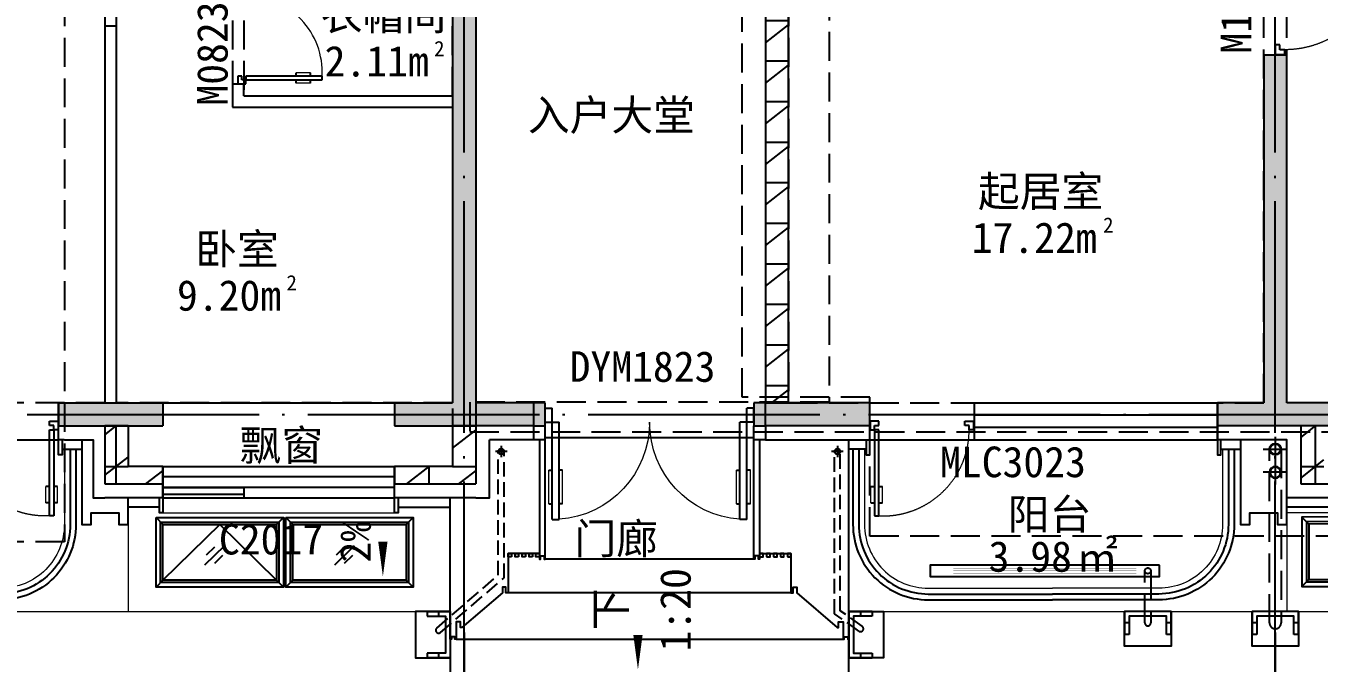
# Model space of a CAD drawing. Extents: x -46233 to 84150, y 109350 to 390860.
# Drawn here: x 14471 to 25631, y 116253 to 121753 of the extents above; entities that cross this region are included whole.
import ezdxf
from ezdxf.xclip import XClip

# ---------------------------------------------------------------- set-up
doc = ezdxf.new("R2010")
doc.units = 0
doc.header["$LTSCALE"] = 1000
doc.header["$MEASUREMENT"] = 0
doc.header["$XCLIPFRAME"] = 0
for name, pattern in [('3#-轴线$1$DOTE', [2.42, 2, -0.2, 0.02, -0.2]), ('3#楼首层线脚$0$DASH', [0.35, 0.25, -0.1]), ('3#楼首层线脚$0$DOTE', [2.42, 2, -0.2, 0.02, -0.2]), ('DASH', [0.35, 0.25, -0.1])]:
    doc.linetypes.add(name, pattern=pattern)
doc.layers.get('Defpoints').update_dxf_attribs({"color": 4, "linetype": 'DASH'})
for name, color, linetype in [('120-J-MC$0$A-COLU-CONC-HATC', 204, 'Continuous'), ('120-J-MC$0$A-DOOR', 51, 'Continuous'), ('120-J-MC$0$A-WALL-BLOK', 131, 'Continuous'), ('120-J-MC$0$A-WALL-CONC', 9, 'Continuous'), ('120-J-MC$0$A-WALL-INSL', 241, 'Continuous'), ('120-MC编号-首层$0$$1$A-ANNO-TEXT', 255, 'Continuous'), ('120-MC编号-首层$0$A-ANNO-TEXT', 255, 'Continuous'), ('120-墙体$0$120-墙体$0$A-COLU-CONC-HATC', 204, 'Continuous'), ('120-墙体$0$120-墙体$0$A-DOOR', 51, 'Continuous'), ('120-墙体$0$120-墙体$0$A-WALL-BLOK', 131, 'Continuous'), ('120-墙体$0$120-墙体$0$A-WALL-CONC', 9, 'Continuous'), ('120-墙体-首层$0$120-墙体-首层$0$A-COLU-CONC-HATC', 204, 'Continuous'), ('120-墙体-首层$0$A-WALL-BLOK', 131, 'Continuous'), ('120-文字-首$0$A-ANNO-TEXT', 7, 'Continuous'), ('125-J-MC$0$A-DOOR', 51, 'Continuous'), ('125-J-MC$0$A-WALL-BLOK', 131, 'Continuous'), ('125-J-MC$0$A-WALL-INSL', 241, 'Continuous'), ('125-J-MC-首层$0$A-ANNO-HATC-SOLD', 252, 'Continuous'), ('125-J-MC-首层$0$A-COLU-CONC-HATC', 204, 'Continuous'), ('125-J-MC-首层$0$A-DOOR', 51, 'Continuous'), ('125-J-MC-首层$0$A-FLOR-HRAL', 71, 'Continuous'), ('125-J-MC-首层$0$A-WALL-BLOK', 131, 'Continuous'), ('125-J-MC-首层$0$A-WALL-INSL', 241, 'Continuous'), ('125-MC编号-首层$0$A-ANNO-TEXT', 255, 'Continuous'), ('125-墙体$0$125-墙体$0$A-COLU-CONC-HATC', 204, 'Continuous'), ('125-墙体$0$125-墙体$0$A-DOOR', 51, 'Continuous'), ('125-墙体$0$125-墙体$0$A-WALL-BLOK', 131, 'Continuous'), ('125-墙体$0$125-墙体$0$A-WALL-CONC', 9, 'Continuous'), ('125-文字-标$0$A-ANNO-TEXT', 7, 'Continuous'), ('125-核心筒-首层南入$0$A-COLU-CONC-HATC', 204, 'Continuous'), ('125-核心筒-首层南入$0$A-DOOR', 51, 'Continuous'), ('125-核心筒-首层南入$0$A-WALL-CONC', 9, 'Continuous'), ('125-核心筒-首层南入$0$A-WALL-INSL', 241, 'Continuous'), ('3#-轴号$0$A-ANNO-AXIS-CIRC', 3, 'Continuous'), ('3#-轴线$1$A-ANNO-DOTE', 10, '3#-轴线$1$DOTE'), ('3#楼首层线脚$0$1#2#住宅楼 平面图$0$A-00-HX-113-wall-01Y$0$SUPF', 151, 'Continuous'), ('3#楼首层线脚$0$110-XJ-1F-1#$0$00-看线', 251, 'Continuous'), ('3#楼首层线脚$0$110-XJ-1F-1#$0$1#2#住宅楼 平面图$0$A-00-HX-113-wall-01Y$0$HRAL', 31, 'Continuous'), ('3#楼首层线脚$0$3#楼首层线脚$0$A-FLOR-STRS', 51, 'Continuous'), ('3#楼首层线脚$0$A-00-HX-113-wall-01Y$0$HRAL', 31, 'Continuous'), ('3#楼首层线脚$0$A-DOOR', 51, 'Continuous'), ('3#楼首层线脚$0$A-DRAN', 243, 'Continuous'), ('3#楼首层线脚$0$A-DRAN-SYMB', 243, 'Continuous'), ('3#楼首层线脚$0$A-FLOR-OVHD', 171, '3#楼首层线脚$0$DASH'), ('3#楼首层线脚$0$A-FLOR-UNDR', 177, 'Continuous'), ('3#楼首层线脚$0$bolibeiban剖', 4, 'Continuous'), ('3#楼首层线脚$1$A-FLOR-STRS', 51, 'Continuous'), ('A-ANNO-SYMB', 3, 'Continuous'), ('A-ANNO-TEXT', 255, 'Continuous'), ('A-DRAN-SYMB', 243, 'Continuous'), ('公区-MC编号-首$0$A-ANNO-TEXT', 255, 'Continuous'), ('公区-文字-首$0$A-ANNO-SYMB', 3, 'Continuous'), ('公区-文字-首$0$A-ANNO-TEXT', 7, 'Continuous')]:
    doc.layers.add(name, color=color, linetype=linetype)
for name, color, linetype, lineweight in [('3#楼首层线脚$0$1#2#住宅楼 平面图$0$A-00-15-1#-PM-2F$0$00-装饰-看', 46, 'Continuous', 5), ('3#楼首层线脚$0$A-00-15-1#-PM-2F$0$00-装饰-看', 46, 'Continuous', 5), ('3#楼首层线脚$0$A-00-15-4#-PM-TF$0$00-装饰-看', 46, 'Continuous', 5)]:
    doc.layers.add(name, color=color, linetype=linetype, lineweight=lineweight)
doc.styles.add('120-MC编号-首层$0$Standard', font='')
doc.styles.add('120-文字-首$0$Standard', font='')
doc.styles.add('125-MC编号-首层$0$Standard', font='')
doc.styles.add('125-文字-标$0$Standard', font='')
doc.styles.add('_TCH_DIM', font='')
doc.styles.get("Standard").update_dxf_attribs({"font": ''})
doc.styles.add('公区-MC编号-首$0$Standard', font='')
doc.styles.add('公区-文字-首$0$_TCH_DIM', font='')
doc.styles.add('公区-文字-首$0$Standard', font='')
doc.styles.get('120-MC编号-首层$0$Standard').set_extended_font_data('SimSun')
doc.styles.get('120-文字-首$0$Standard').set_extended_font_data('SimSun')
doc.styles.get('125-MC编号-首层$0$Standard').set_extended_font_data('SimSun')
doc.styles.get('125-文字-标$0$Standard').set_extended_font_data('SimSun')
doc.styles.get('_TCH_DIM').set_extended_font_data('SimSun')
doc.styles.get('Standard').set_extended_font_data('SimSun')
doc.styles.get('公区-MC编号-首$0$Standard').set_extended_font_data('SimSun')
doc.styles.get('公区-文字-首$0$_TCH_DIM').set_extended_font_data('SimSun')
doc.styles.get('公区-文字-首$0$Standard').set_extended_font_data('SimSun')
pattern_1 = [(0, (0, 0), (0, 350), []), (37.875, (400, 0), (-169.6153, 218.0767), []), (90, (400, 0), (-450, 3e-14), [])]

# ---------------------------------------------------------------- blocks, each defined once
blk = doc.blocks.new('120-J-MC$0$$DorLib2D$00000009')
for p, q in [((0.413, 0.905), (0.413, 0.081)), ((0.454, 0.905), (0.413, 0.905)), ((0.454, 0.081), (0.454, 0.905)), ((0.413, 0.782), (0.378, 0.782)), ((0.489, 0.782), (0.454, 0.782)), ((0.413, 0.624), (0.378, 0.624)), ((0.489, 0.624), (0.454, 0.624)), ((-0.494, 0.081), (-0.453, 0.081)), ((-0.494, -0.002), (-0.494, 0.081)), ((-0.453, 0.081), (-0.453, 0.039)), ((-0.453, 0.039), (-0.412, 0.039)), ((-0.412, 0.039), (-0.412, -0.002)), ((0.413, 0.081), (0.454, 0.081)), ((0.454, 0.039), (0.413, 0.039)), ((0.413, 0.039), (0.413, -0.002)), ((0.495, 0.081), (0.454, 0.081)), ((0.454, 0.081), (0.454, 0.039)), ((0.495, -0.002), (0.495, 0.081)), ((-0.494, -0.002), (-0.494, -0.002)), ((-0.412, -0.002), (-0.494, -0.002)), ((0.413, -0.002), (0.495, -0.002)), ((0.495, -0.002), (0.495, -0.002))]:
    blk.add_line(p, q)
at = {"lineweight": 13}
for p, q in [((0.378, 0.782), (0.378, 0.624)), ((0.489, 0.782), (0.489, 0.624))]:
    blk.add_line(p, q, dxfattribs=at)
blk.add_arc((0.372, 0.082), 0.825, 87.134, 180.0717, dxfattribs=at)
blk = doc.blocks.new('120-J-MC$0$$TCHSYS$WIN2D')
for p, q in [((-0.5, 0.5), (0.5, 0.5)), ((-0.5, 0.5), (-0.5, -0.5)), ((0.5, 0.5), (0.5, -0.5)), ((0.5, 0.1667), (-0.5, 0.1667)), ((0.5, -0.1667), (-0.5, -0.1667)), ((-0.5, -0.5), (0.5, -0.5))]:
    blk.add_line(p, q)
blk = doc.blocks.new('120-J-MC')
at = {"layer": '120-J-MC$0$A-COLU-CONC-HATC'}
h = blk.add_hatch(dxfattribs=at)
h.set_pattern_fill('空心砖', color=256, scale=100, style=0)
h.set_pattern_definition(pattern_1)
h.paths.add_polyline_path([(-2430, -11200), (-2430, -11700), (-2230, -11550), (-2230, -11200)])
h = blk.add_hatch(dxfattribs=at)
h.set_pattern_fill('空心砖', color=256, scale=100, style=0)
h.set_pattern_definition(pattern_1)
h.paths.add_polyline_path([(-2430, -11700), (-2000, -11700), (-2000, -11550), (-2230, -11550)])
at = {"layer": '120-J-MC$0$A-DOOR'}
blk.add_line((-6150, -11320), (-5250, -11320), dxfattribs=at)
at = {"layer": '120-J-MC$0$A-WALL-BLOK'}
for p, q in [((-2430, -11200), (-2430, -11700)), ((-2230, -11200), (-2430, -11200)), ((-2430, -11700), (-2000, -11700))]:
    blk.add_line(p, q, dxfattribs=at)
at = {"layer": '120-J-MC$0$A-WALL-CONC'}
for p, q in [((-6150, -11200), (-6150, -11000)), ((-3150, -11200), (-3150, -11000))]:
    blk.add_line(p, q, dxfattribs=at)
at = {"layer": '120-J-MC$0$A-WALL-INSL'}
blk.add_line((-2000, -11820), (-2430, -11820), dxfattribs=at)
for points in [[(-7050, -11200), (-7050, -11320), (-6150, -11320), (-6150, -11200)], [(-2430, -11820), (-2550, -11820), (-2550, -11320), (-3150, -11320), (-3150, -11200)]]:
    blk.add_lwpolyline(points, dxfattribs=at)
at = {"layer": '120-J-MC$0$A-DOOR', "zscale": 320}
for name, p, xscale, yscale in [('120-J-MC$0$$TCHSYS$WIN2D', (-4200, -11160), 2100.000000000513, 320), ('120-J-MC$0$$DorLib2D$00000009', (-5700, -11160), -900, -900)]:
    blk.add_blockref(name, p, dxfattribs=dict(at, xscale=xscale, yscale=yscale))
blk = doc.blocks.new('120-J-MC-首层')
at = {"layer": 'Defpoints'}
blk.add_lwpolyline([(-6150, -10950), (-7250, -10950), (-7250, 250), (750, 250), (750, -12150), (-6150, -12150)], close=True, dxfattribs=at)
ref = blk.add_blockref('120-J-MC', (0, 0))
XClip(ref).set_block_clipping_path([(-6170.8192622978, -10950), (-7249.9951632023, -10950), (-7249.9951632023, 250), (750, 250), (750, -12150), (-6170.8192622978, -12150)])
blk = doc.blocks.new('125-J-MC$0$$DorLib2D$00000009')
for p, q in [((0.413, 0.905), (0.413, 0.081)), ((0.454, 0.905), (0.413, 0.905)), ((0.454, 0.081), (0.454, 0.905)), ((0.413, 0.782), (0.378, 0.782)), ((0.489, 0.782), (0.454, 0.782)), ((0.413, 0.624), (0.378, 0.624)), ((0.489, 0.624), (0.454, 0.624)), ((-0.494, 0.081), (-0.453, 0.081)), ((-0.494, -0.002), (-0.494, 0.081)), ((-0.453, 0.081), (-0.453, 0.039)), ((-0.453, 0.039), (-0.412, 0.039)), ((-0.412, 0.039), (-0.412, -0.002)), ((0.413, 0.081), (0.454, 0.081)), ((0.454, 0.039), (0.413, 0.039)), ((0.413, 0.039), (0.413, -0.002)), ((0.495, 0.081), (0.454, 0.081)), ((0.454, 0.081), (0.454, 0.039)), ((0.495, -0.002), (0.495, 0.081)), ((-0.494, -0.002), (-0.494, -0.002)), ((-0.412, -0.002), (-0.494, -0.002)), ((0.413, -0.002), (0.495, -0.002)), ((0.495, -0.002), (0.495, -0.002))]:
    blk.add_line(p, q)
at = {"lineweight": 13}
for p, q in [((0.378, 0.782), (0.378, 0.624)), ((0.489, 0.782), (0.489, 0.624))]:
    blk.add_line(p, q, dxfattribs=at)
blk.add_arc((0.372, 0.082), 0.825, 87.134, 180.0717, dxfattribs=at)
blk = doc.blocks.new('125-J-MC')
at = {"layer": '125-J-MC$0$A-DOOR'}
blk.add_line((6050, -11320), (6950, -11320), dxfattribs=at)
at = {"layer": '125-J-MC$0$A-WALL-BLOK'}
blk.add_line((6950, -11200), (6950, -11000), dxfattribs=at)
at = {"layer": '125-J-MC$0$A-WALL-INSL'}
blk.add_lwpolyline([(7849.827914, -11200), (7849.827914, -11320), (6950, -11320), (6950.25, -11200)], dxfattribs=at)
at = {"layer": '125-J-MC$0$A-DOOR', "xscale": 900, "yscale": -900, "zscale": 320}
blk.add_blockref('125-J-MC$0$$DorLib2D$00000009', (6500, -11160), dxfattribs=at)
blk = doc.blocks.new('125-J-MC-首层$0$BGBFG')
at = {"layer": '125-J-MC-首层$0$A-FLOR-HRAL'}
blk.add_lwpolyline([(0, 0), (700, 0), (700, -60), (0, -60)], close=True, dxfattribs=at)
blk.add_lwpolyline([(700, 0), (700, -90)], dxfattribs=at)
blk = doc.blocks.new('125-J-MC-首层$0$$WINLIB2D$00000001')
at = {"color": 0}
for points in [[(-0.5, 0.5), (-0.5, -0.5)], [(-0.5, 0.5), (0.5, 0.5)], [(0.5, -0.5), (0.5, 0.5)], [(0.5, 0.1667), (-0.5, 0.1667)], [(0.5, -0.1667), (-0.5, -0.1667)], [(-0.5, -0.5), (0.5, -0.5)]]:
    blk.add_lwpolyline(points, dxfattribs=at)
blk = doc.blocks.new('125-J-MC-首层')
at = {"layer": '125-J-MC-首层$0$A-COLU-CONC-HATC'}
h = blk.add_hatch(dxfattribs=at)
h.set_pattern_fill('空心砖', color=256, scale=100, style=0)
h.set_pattern_definition(pattern_1)
h.paths.add_polyline_path([(7350, -11200), (7350, -11700), (7550, -11550), (7550, -11200)])
h = blk.add_hatch(dxfattribs=at)
h.set_pattern_fill('空心砖', color=256, scale=100, style=0)
h.set_pattern_definition(pattern_1)
h.paths.add_polyline_path([(10350, -11200), (10350, -11550), (10550, -11700), (10550, -11200)])
h = blk.add_hatch(dxfattribs=at)
h.set_pattern_fill('空心砖', color=256, scale=100, style=0)
h.set_pattern_definition(pattern_1)
h.paths.add_polyline_path([(7350, -11700), (7850, -11700), (7850, -11550), (7550, -11550)])
h = blk.add_hatch(dxfattribs=at)
h.set_pattern_fill('空心砖', color=256, scale=100, style=0)
h.set_pattern_definition(pattern_1)
h.paths.add_polyline_path([(10350, -11550), (9850, -11550), (9850, -11700), (10550, -11700)])
at = {"layer": '125-J-MC-首层$0$A-ANNO-HATC-SOLD'}
blk.add_lwpolyline([(7850, -11000), (9850, -11000)], dxfattribs=at)
at = {"layer": '125-J-MC-首层$0$A-WALL-BLOK'}
for p, q in [((7350, -11200), (7350, -11700)), ((7550, -11200), (7350, -11200)), ((7550, -11200), (7550, -11550)), ((10350, -11200), (10350, -11550)), ((10550, -11200), (10350, -11200)), ((10550, -11200), (10550, -11700)), ((7850, -11550), (7550, -11550)), ((7850, -11700), (7850, -11550)), ((10350, -11550), (9850, -11550)), ((9850, -11550), (9850, -11700)), ((7350, -11700), (7850, -11700)), ((9850, -11700), (10550, -11700))]:
    blk.add_line(p, q, dxfattribs=at)
at = {"layer": '125-J-MC-首层$0$A-WALL-INSL'}
for p, q in [((7850, -11820), (7850, -11700)), ((9850, -11820), (9850, -11700)), ((7850, -11820), (7350, -11820)), ((10550, -11820), (9850, -11820))]:
    blk.add_line(p, q, dxfattribs=at)
for points in [[(7000, -11320), (7250, -11320), (7250, -11820), (7350, -11820)], [(10550, -11820), (10670, -11820), (10670, -11320)]]:
    blk.add_lwpolyline(points, dxfattribs=at)
at = {"layer": 'Defpoints'}
blk.add_lwpolyline([(8650, 270), (8650, -150), (7000, -150), (7000, -12200), (-250, -12200), (-250, 270)], close=True, dxfattribs=at)
ref = blk.add_blockref('125-J-MC', (0, 0))
XClip(ref).set_block_clipping_path([(8650, 270), (8650, -150), (6999.7500000003, -150), (6999.7500000004, -12200), (-250, -12200), (-250, 270)])
blk.add_blockref('125-J-MC-首层$0$BGBFG', (7850, -11730))
at = {"layer": '125-J-MC-首层$0$A-DOOR', "xscale": -2000, "yscale": -270, "zscale": 270, "rotation": 180}
blk.add_blockref('125-J-MC-首层$0$$WINLIB2D$00000001', (8850, -11685), dxfattribs=at)
blk = doc.blocks.new('125-墙体$0$125-墙体$0$$DorLib2D$00000009')
for p, q in [((0.413, 0.905), (0.413, 0.081)), ((0.454, 0.905), (0.413, 0.905)), ((0.454, 0.081), (0.454, 0.905)), ((0.413, 0.782), (0.378, 0.782)), ((0.489, 0.782), (0.454, 0.782)), ((0.413, 0.624), (0.378, 0.624)), ((0.489, 0.624), (0.454, 0.624)), ((-0.494, 0.081), (-0.453, 0.081)), ((-0.494, -0.002), (-0.494, 0.081)), ((-0.453, 0.081), (-0.453, 0.039)), ((-0.453, 0.039), (-0.412, 0.039)), ((-0.412, 0.039), (-0.412, -0.002)), ((0.413, 0.081), (0.454, 0.081)), ((0.454, 0.039), (0.413, 0.039)), ((0.413, 0.039), (0.413, -0.002)), ((0.495, 0.081), (0.454, 0.081)), ((0.454, 0.081), (0.454, 0.039)), ((0.495, -0.002), (0.495, 0.081)), ((-0.494, -0.002), (-0.494, -0.002)), ((-0.412, -0.002), (-0.494, -0.002)), ((0.413, -0.002), (0.495, -0.002)), ((0.495, -0.002), (0.495, -0.002))]:
    blk.add_line(p, q)
at = {"lineweight": 13}
for p, q in [((0.378, 0.782), (0.378, 0.624)), ((0.489, 0.782), (0.489, 0.624))]:
    blk.add_line(p, q, dxfattribs=at)
blk.add_arc((0.372, 0.082), 0.825, 87.134, 180.0717, dxfattribs=at)
blk = doc.blocks.new('125-墙体')
at = {"layer": '125-墙体$0$125-墙体$0$A-COLU-CONC-HATC'}
for points in [[(6950, -11200), (7400, -11200), (7400, -11000), (6950, -11000)], [(7400, -11000), (7400, -11200), (7850, -11200), (7850, -11000)], [(9850, -11000), (9850, -11200), (10350, -11200), (10350, -11000)]]:
    blk.add_hatch(color=256, dxfattribs=at).paths.add_polyline_path(points)
at = {"layer": '125-墙体$0$125-墙体$0$A-WALL-BLOK'}
for p, q in [((7450, -7750), (7350, -7750)), ((7350, -7750), (7350, -11000)), ((7450, -11000), (7450, -7750)), ((8550, -8250), (8450, -8250)), ((8450, -8250), (8450, -8450)), ((8550, -8350), (8550, -8250)), ((8550, -8350), (10350, -8350)), ((10350, -8350), (10350, -8450)), ((8450, -8450), (10350, -8450))]:
    blk.add_line(p, q, dxfattribs=at)
at = {"layer": '125-墙体$0$125-墙体$0$A-WALL-CONC'}
for p, q in [((6950, -11000), (7400, -11000)), ((6950, -11000), (6950, -11200)), ((7400, -11000), (7850, -11000)), ((7850, -11000), (7850, -11200)), ((9850, -11000), (10350, -11000)), ((6950, -11200), (7400, -11200)), ((7400, -11200), (7850, -11200)), ((9850, -11200), (10350, -11200))]:
    blk.add_line(p, q, dxfattribs=at)
blk.add_lwpolyline([(9850, -11000), (9850, -11200)], dxfattribs=at)
at = {"layer": 'Defpoints'}
blk.add_lwpolyline([(8600, 100), (8600, -3300), (7850, -3300), (7850, -4700), (9150, -4700), (9150, -7200), (10350, -7200), (10350, -11200)], dxfattribs=at)
at = {"layer": '125-墙体$0$125-墙体$0$A-DOOR', "xscale": 800, "yscale": 800, "zscale": 100, "rotation": 270}
blk.add_blockref('125-墙体$0$125-墙体$0$$DorLib2D$00000009', (8500, -7850), dxfattribs=at)
blk = doc.blocks.new('120-墙体$0$120-墙体$0$$DorLib2D$00000009')
for p, q in [((0.413, 0.905), (0.413, 0.081)), ((0.454, 0.905), (0.413, 0.905)), ((0.454, 0.081), (0.454, 0.905)), ((0.413, 0.782), (0.378, 0.782)), ((0.489, 0.782), (0.454, 0.782)), ((0.413, 0.624), (0.378, 0.624)), ((0.489, 0.624), (0.454, 0.624)), ((-0.494, 0.081), (-0.453, 0.081)), ((-0.494, -0.002), (-0.494, 0.081)), ((-0.453, 0.081), (-0.453, 0.039)), ((-0.453, 0.039), (-0.412, 0.039)), ((-0.412, 0.039), (-0.412, -0.002)), ((0.413, 0.081), (0.454, 0.081)), ((0.454, 0.039), (0.413, 0.039)), ((0.413, 0.039), (0.413, -0.002)), ((0.495, 0.081), (0.454, 0.081)), ((0.454, 0.081), (0.454, 0.039)), ((0.495, -0.002), (0.495, 0.081)), ((-0.494, -0.002), (-0.494, -0.002)), ((-0.412, -0.002), (-0.494, -0.002)), ((0.413, -0.002), (0.495, -0.002)), ((0.495, -0.002), (0.495, -0.002))]:
    blk.add_line(p, q)
at = {"lineweight": 13}
for p, q in [((0.378, 0.782), (0.378, 0.624)), ((0.489, 0.782), (0.489, 0.624))]:
    blk.add_line(p, q, dxfattribs=at)
blk.add_arc((0.372, 0.082), 0.825, 87.134, 180.0717, dxfattribs=at)
blk = doc.blocks.new('120-墙体')
at = {"layer": '120-墙体$0$120-墙体$0$A-COLU-CONC-HATC'}
for points in [[(-2550, -11000), (-2550, -8000), (-2750, -8000), (-2750, -11000), (-2650, -11067)], [(-9050, -11200), (-9050, -11000), (-9550, -11000), (-9550, -11200)], [(-6600, -11200), (-6600, -11000), (-7050, -11000), (-7050, -11200)], [(-6150, -11000), (-6600, -11000), (-6600, -11200), (-6150, -11200)], [(-2650, -11067), (-2750, -11000), (-3150, -11000), (-3150, -11200), (-2650, -11200)], [(-2000, -11000), (-2550, -11000), (-2650, -11067), (-2650, -11200), (-2000, -11200)]]:
    blk.add_hatch(color=256, dxfattribs=at).paths.add_polyline_path(points)
at = {"layer": '120-墙体$0$120-墙体$0$A-WALL-BLOK'}
for p, q in [((-6650, -7750), (-6650, -11000)), ((-6550, -11000), (-6550, -7750))]:
    blk.add_line(p, q, dxfattribs=at)
at = {"layer": '120-墙体$0$120-墙体$0$A-WALL-CONC'}
for p, q in [((-2550, -8000), (-2750, -8000)), ((-2750, -8000), (-2750, -11000)), ((-2550, -11000), (-2550, -8000)), ((-9050, -11000), (-9550, -11000)), ((-6600, -11000), (-7050, -11000)), ((-7050, -11200), (-7050, -11000)), ((-6150, -11000), (-6600, -11000)), ((-6150, -11200), (-6150, -11000)), ((-2750, -11000), (-3150, -11000)), ((-3150, -11200), (-3150, -11000)), ((-2000, -11000), (-2550, -11000)), ((-9050, -11200), (-9550, -11200)), ((-6600, -11200), (-7050, -11200)), ((-6150, -11200), (-6600, -11200)), ((-2650, -11200), (-3150, -11200)), ((-2000, -11200), (-2650, -11200))]:
    blk.add_line(p, q, dxfattribs=at)
blk.add_lwpolyline([(-9050, -11000), (-9050, -11200)], dxfattribs=at)
at = {"layer": 'Defpoints'}
blk.add_lwpolyline([(-7800, 100), (-7800, -3300), (-7050, -3300), (-7050, -4700), (-8350, -4700), (-8350, -7200), (-9550, -7200), (-9550, -11200)], dxfattribs=at)
at = {"layer": '120-墙体$0$120-墙体$0$A-DOOR', "xscale": 1000, "yscale": -1000, "zscale": 200, "rotation": 90}
blk.add_blockref('120-墙体$0$120-墙体$0$$DorLib2D$00000009', (-2650, -7500), dxfattribs=at)
blk = doc.blocks.new('120-墙体-首层')
at = {"layer": '120-墙体-首层$0$120-墙体-首层$0$A-COLU-CONC-HATC'}
h = blk.add_hatch(dxfattribs=at)
h.set_pattern_fill('空心砖', color=256, scale=100, style=0)
h.set_pattern_definition(pattern_1)
h.paths.add_polyline_path([(-6850, -11000), (-6850, -6900), (-7050, -6900), (-7050, -11000)])
at = {"layer": '120-墙体-首层$0$A-WALL-BLOK'}
for p, q in [((-7050, -6900), (-7050, -11000)), ((-6850, -11000), (-6850, -6900)), ((-7050, -11000), (-6850, -11000))]:
    blk.add_line(p, q, dxfattribs=at)
at = {"layer": 'Defpoints'}
blk.add_lwpolyline([(-9600, -10995), (-9600, -11250), (750, -11250), (750, -4850), (250, -4850), (250, 270), (-7850, 270), (-7850, -3350), (-6800, -3350), (-6800, -6400), (-6500, -6400), (-6500, -10995)], close=True, dxfattribs=at)
ref = blk.add_blockref('120-墙体', (0, 0))
XClip(ref).set_block_clipping_path([(-9600, -10995), (-9600, -11250), (750, -11250), (750, -4850), (250, -4850), (250, 270), (-7850, 270), (-7850, -3350), (-6800, -3350), (-6800, -6400), (-6500, -6400), (-6500, -10995)])
blk = doc.blocks.new('125-核心筒-首层南入$0$$DorLib2D$00000011')
for p, q in [((-0.4667, 0.4709), (-0.4667, -0.0625)), ((-0.4667, 0.4709), (-0.4333, 0.4709)), ((-0.4333, 0.4709), (-0.4333, 0.0042)), ((0.4333, 0.4709), (0.4333, 0.0042)), ((0.4667, 0.4709), (0.4333, 0.4709)), ((0.4667, 0.4709), (0.4667, -0.0625)), ((-0.4833, 0.3962), (-0.4667, 0.3962)), ((-0.4167, 0.3962), (-0.4333, 0.3962)), ((0.4167, 0.3962), (0.4333, 0.3962)), ((0.4833, 0.3962), (0.4667, 0.3962)), ((-0.4833, 0.2346), (-0.4667, 0.2346)), ((-0.4167, 0.2346), (-0.4333, 0.2346)), ((0.4167, 0.2346), (0.4333, 0.2346)), ((0.4833, 0.2346), (0.4667, 0.2346)), ((-0.5, 0.0042), (-0.4333, 0.0042)), ((-0.5, 0.0042), (-0.5, -0.0625)), ((0.5, 0.0042), (0.4333, 0.0042)), ((0.5, 0.0042), (0.5, -0.0625)), ((-0.5, -0.0625), (-0.4667, -0.0625)), ((0.5, -0.0625), (0.4667, -0.0625))]:
    blk.add_line(p, q)
at = {"lineweight": 13}
for p, q in [((-0.4833, 0.3962), (-0.4833, 0.2346)), ((-0.4167, 0.3962), (-0.4167, 0.2346)), ((0.4167, 0.3962), (0.4167, 0.2346)), ((0.4833, 0.3962), (0.4833, 0.2346))]:
    blk.add_line(p, q, dxfattribs=at)
for centre, start, end in [((-0.4667, 0.0042), 0, 85.90396), ((0.4667, 0.0042), 94.09604, 180)]:
    blk.add_arc(centre, 0.4667, start, end, dxfattribs=at)
blk = doc.blocks.new('125-核心筒-首层南入')
at = {"layer": '125-核心筒-首层南入$0$A-COLU-CONC-HATC'}
for points in [[(0, -33.3), (-100, -100), (-100, -3900), (0, -3966.7), (100, -3900), (100, -100)], [(-100, -3900), (-100, -4100), (0, -4100), (0, -3966.7)], [(0, -3966.7), (0, -4100), (100, -4100), (100, -3900)], [(600, -4100), (700, -4100), (700, -3900), (600, -3900)], [(2600, -3900), (2500, -3900), (2500, -4100), (2600, -4100)]]:
    blk.add_hatch(color=256, dxfattribs=at).paths.add_polyline_path(points)
at = {"layer": '125-核心筒-首层南入$0$A-WALL-CONC'}
for p, q in [((-100, -100), (-100, -3900)), ((100, -100), (100, -3900)), ((-100, -3900), (-100, -3900)), ((100, -3900), (100, -3900)), ((700, -3900), (600, -3900)), ((700, -4100), (700, -3900)), ((2600, -3900), (2500, -3900)), ((2500, -3900), (2500, -4100)), ((-100, -4100), (0, -4100)), ((0, -4100), (100, -4100)), ((600, -4100), (700, -4100)), ((2500, -4100), (2600, -4100))]:
    blk.add_line(p, q, dxfattribs=at)
at = {"layer": '125-核心筒-首层南入$0$A-WALL-INSL'}
for p, q in [((700, -4220), (700, -4100)), ((2500, -4220), (2500, -4100)), ((700, -4220), (600, -4220)), ((2600, -4220), (2500, -4220))]:
    blk.add_line(p, q, dxfattribs=at)
for points in [[(600, -4100), (600, -4220), (220, -4220.1)], [(2600, -4100), (2600, -4220), (3500, -4220)]]:
    blk.add_lwpolyline(points, dxfattribs=at)
at = {"layer": '125-核心筒-首层南入$0$A-DOOR', "xscale": -1800, "yscale": 1800, "zscale": 320, "rotation": 180}
blk.add_blockref('125-核心筒-首层南入$0$$DorLib2D$00000011', (1600, -4060), dxfattribs=at)
blk = doc.blocks.new('125-文字-标')
at = {"layer": 'Defpoints'}
for points in [[(-6900, 500), (-3100, 500), (-3100, -3900), (-6900, -3900)], [(-3000, 450), (-2000, 450), (-2000, -1350), (-100, -1350), (-100, -3900), (-3000, -3900)], [(-1900, -1250), (-100, -1250), (-100, -250), (-1450, -250), (-1450, 450), (-1900, 450)]]:
    blk.add_lwpolyline(points, close=True, dxfattribs=at)
at = {"layer": '125-文字-标$0$A-ANNO-TEXT', "style": '125-文字-标$0$Standard'}
for s, p in [('衣帽间', (-1236, -684)), ('卧室', (-2321, -2705))]:
    blk.add_text(s, height=264.3, dxfattribs=at).set_placement(p)
at = {"layer": 'Defpoints', "style": '125-文字-标$0$Standard'}
for s, height, p in [('2', 132, (-259, -909)), ('2.11m', 264.3, (-1204, -1084)), ('9.20m', 264.3, (-2478, -3105)), ('2', 132, (-1533, -2930))]:
    blk.add_text(s, height=height, dxfattribs=at).set_placement(p)
blk = doc.blocks.new('公区-文字-首')
at = {"layer": '公区-文字-首$0$A-ANNO-SYMB'}
blk.add_lwpolyline([(1500, -5194, 0, 0, 0), (1500, -6203, 0, 80, 0), (1500, -5903, 0, 0, 0)], format="xyseb", dxfattribs=at)
at = {"layer": '公区-文字-首$0$A-ANNO-TEXT', "style": '公区-文字-首$0$Standard'}
for s, p in [('入户大堂', (550, -1549)), ('门廊', (952, -5204))]:
    blk.add_text(s, height=264.3, dxfattribs=at).set_placement(p)
at = {"layer": '公区-文字-首$0$A-ANNO-TEXT', "color": 7, "style": '公区-文字-首$0$_TCH_DIM'}
for s, height, p in [('1:20', 264.3, (1955, -6046)), ('下', 264, (1395, -5862))]:
    blk.add_text(s, height=height, rotation=90, dxfattribs=at).set_placement(p)
blk = doc.blocks.new('120-文字-首')
at = {"layer": 'Defpoints'}
for points in [[(2800, -3900), (6900, -3900), (6900, 300), (2800, 300)], [(10350, -1250), (10350, -3900), (7100, -3900), (7100, 200), (8200, 200), (8200, -1250)]]:
    blk.add_lwpolyline(points, close=True, dxfattribs=at)
at = {"layer": '120-文字-首$0$A-ANNO-TEXT', "style": '120-文字-首$0$Standard'}
blk.add_text('起居室', height=264.3, dxfattribs=at).set_placement((4434, -2207))
at = {"layer": 'Defpoints', "style": '120-文字-首$0$Standard'}
for s, height, p in [('2', 132, (5514, -2432)), ('17.22m', 264.3, (4380, -2607))]:
    blk.add_text(s, height=height, dxfattribs=at).set_placement(p)
blk = doc.blocks.new('120-MC编号-首层')
at = {"layer": '120-MC编号-首层$0$$1$A-ANNO-TEXT', "color": 2, "style": '120-MC编号-首层$0$Standard'}
blk.add_text('MLC3023', height=264.3, dxfattribs=at).set_placement((4107, -4542, 0))
at = {"layer": '120-MC编号-首层$0$A-ANNO-TEXT', "color": 2, "style": '120-MC编号-首层$0$Standard'}
blk.add_text('M1023', height=264.3, rotation=90, dxfattribs=at).set_placement((6794, -886))
blk = doc.blocks.new('125-MC编号-首层')
at = {"layer": '125-MC编号-首层$0$A-ANNO-TEXT', "color": 2, "style": '125-MC编号-首层$0$Standard'}
blk.add_text('M0823', height=264.3, rotation=90, dxfattribs=at).set_placement((-2041, -1335))
blk.add_text('C2017', height=264.3, dxfattribs=at).set_placement((-2116, -5209, 0))
blk = doc.blocks.new('3#-1F')
for name, p in [('公区-文字-首', (10450, -7100)), ('125-核心筒-首层南入', (10450, -7100)), ('125-MC编号-首层', (10450, -7100)), ('120-MC编号-首层', (10450, -7100)), ('125-墙体', (0, 0)), ('120-墙体-首层', (20100, 0)), ('125-文字-标', (10450, -7100)), ('120-文字-首', (10450, -7100))]:
    blk.add_blockref(name, p)
blk = doc.blocks.new('3#-轴线')
at = {"layer": '3#-轴线$1$A-ANNO-DOTE'}
for points in [[(17450, -16100), (17450, -3200)], [(10450, -16100), (10450, -7100)], [(-3000, -11100), (45757, -11100)]]:
    blk.add_lwpolyline(points, dxfattribs=at)
blk = doc.blocks.new('3#-轴号')
at = {"layer": '3#-轴号$0$A-ANNO-AXIS-CIRC'}
for p, q in [((10450, -13981.5), (10450, -17981.5)), ((17450, -13981.5), (17450, -17981.5))]:
    blk.add_line(p, q, dxfattribs=at)
blk = doc.blocks.new('GERTGFRT')
at = {"layer": 'A-ANNO-TEXT'}
for s, p in [('飘窗', (8512, -398)), ('阳台', (15142, -994))]:
    blk.add_text(s, height=264.3, dxfattribs=at).set_placement(p)
at = {"layer": 'Defpoints'}
for s, height, p in [('3.98', 264.3, (14976, -1358)), ('㎡', 264, (15732, -1358))]:
    blk.add_text(s, height=height, dxfattribs=at).set_placement(p)
blk = doc.blocks.new('公区-MC编号-首')
at = {"layer": '公区-MC编号-首$0$A-ANNO-TEXT', "color": 2, "style": '公区-MC编号-首$0$Standard'}
blk.add_text('DYM1823', height=264.3, dxfattribs=at).set_placement((910, -3719))
blk = doc.blocks.new('3#楼首层线脚$0$窗6')
at = {"layer": '3#楼首层线脚$0$A-DOOR'}
for p, q in [((78370, 34209), (78430, 34149)), ((79310, 34149), (79370, 34209)), ((78430, 33669), (78370, 33609)), ((79310, 33669), (79370, 33609))]:
    blk.add_line(p, q, dxfattribs=at)
for points in [[(78370, 34209), (79370, 34209), (79370, 33609), (78370, 33609)], [(78410, 34169), (79330, 34169), (79330, 33649), (78410, 33649)], [(78430, 34149), (79310, 34149), (79310, 33669), (78430, 33669)]]:
    blk.add_lwpolyline(points, close=True, dxfattribs=at)
at = {"layer": '3#楼首层线脚$0$A-FLOR-UNDR'}
for points in [[(78829, 33966), (79001, 33799)], [(78914, 33953), (78986, 33883)], [(78844, 33882), (78916, 33812)]]:
    blk.add_lwpolyline(points, dxfattribs=at)
blk = doc.blocks.new('3#楼首层线脚$0$窗4')
at = {"layer": '3#楼首层线脚$0$A-DOOR'}
for p, q in [((78370, 34209), (78430, 34149)), ((79410, 34149), (79470, 34209)), ((78920, 34149), (78430, 33669)), ((79410, 33669), (78920, 34149)), ((78430, 33669), (78370, 33609)), ((79410, 33669), (79470, 33609))]:
    blk.add_line(p, q, dxfattribs=at)
for points in [[(78370, 34209), (79470, 34209), (79470, 33609), (78370, 33609)], [(78410, 34169), (79430, 34169), (79430, 33649), (78410, 33649)], [(78430, 34149), (79410, 34149), (79410, 33669), (78430, 33669)]]:
    blk.add_lwpolyline(points, close=True, dxfattribs=at)
at = {"layer": '3#楼首层线脚$0$A-FLOR-UNDR'}
for points in [[(78960, 33966), (78789, 33799)], [(78875, 33953), (78804, 33883)], [(78945, 33882), (78874, 33812)]]:
    blk.add_lwpolyline(points, dxfattribs=at)
blk = doc.blocks.new('3#楼首层线脚$0$窗5')
at = {"layer": '3#楼首层线脚$0$A-DOOR'}
for p, q in [((78370, 34209), (78430, 34149)), ((79410, 34149), (79470, 34209)), ((78430, 33669), (78370, 33609)), ((79410, 33669), (79470, 33609))]:
    blk.add_line(p, q, dxfattribs=at)
for points in [[(78370, 34209), (79470, 34209), (79470, 33609), (78370, 33609)], [(78410, 34169), (79430, 34169), (79430, 33649), (78410, 33649)], [(78430, 34149), (79410, 34149), (79410, 33669), (78430, 33669)]]:
    blk.add_lwpolyline(points, close=True, dxfattribs=at)
at = {"layer": '3#楼首层线脚$0$A-FLOR-UNDR'}
for points in [[(78960, 33966), (78789, 33799)], [(78875, 33953), (78804, 33883)], [(78945, 33882), (78874, 33812)]]:
    blk.add_lwpolyline(points, dxfattribs=at)
blk = doc.blocks.new('*U233')
at = {"layer": '3#楼首层线脚$0$A-FLOR-UNDR'}
blk.add_lwpolyline([(0, 0), (1979, 0), (1979, -100), (0, -100)], close=True, dxfattribs=at)
at = {"layer": '3#楼首层线脚$0$A-FLOR-UNDR', "const_width": 2}
for points in [[(200, -30), (1779, -30)], [(200, -50), (1779, -50)], [(1779, -70), (200, -70)]]:
    blk.add_lwpolyline(points, dxfattribs=at)
blk = doc.blocks.new('3#楼首层线脚$0$A$C284C191B')
at = {"layer": '3#楼首层线脚$0$A-DRAN-SYMB'}
for p, q in [((-100, 0), (100, 0)), ((0, 100), (0, -100))]:
    blk.add_line(p, q, dxfattribs=at)
for radius in [50, 45]:
    blk.add_circle((0, 0), radius, dxfattribs=at)
blk = doc.blocks.new('3#楼首层线脚')
at = {"layer": '3#楼首层线脚$0$1#2#住宅楼 平面图$0$A-00-15-1#-PM-2F$0$00-装饰-看'}
for points in [[(-3450, -4300), (-3450, -4950, -0.414245), (-4000, -5500), (-6001, -5500, -0.414214), (-6551, -4950), (-6551, -4300)], [(3455, -4300), (3455, -4950, 0.414245), (4005, -5500), (5077, -5500)], [(6545, -4300), (6545, -4950, -0.414245), (5995, -5500), (5077, -5500)]]:
    blk.add_lwpolyline(points, format="xyb", dxfattribs=at)
at = {"layer": '3#楼首层线脚$0$1#2#住宅楼 平面图$0$A-00-HX-113-wall-01Y$0$SUPF'}
for points in [[(-3350, -4300), (-3350, -4950, -0.414243), (-4000, -5600), (-6001, -5600, -0.414214), (-6651, -4950), (-6651, -4300)], [(-3400, -4300), (-3400, -4950, -0.414245), (-4000, -5550), (-6001, -5550, -0.414214), (-6601, -4950), (-6601, -4300)], [(3355, -4300), (3355, -4950, 0.414243), (4005, -5600), (5077, -5600)], [(3405, -4300), (3405, -4950, 0.414245), (4005, -5550), (5077, -5550)], [(6645, -4300), (6645, -4950, -0.414243), (5995, -5600), (5077, -5600)], [(6595, -4300), (6595, -4950, -0.414245), (5995, -5550), (5077, -5550)]]:
    blk.add_lwpolyline(points, format="xyb", dxfattribs=at)
at = {"layer": '3#楼首层线脚$0$110-XJ-1F-1#$0$00-看线'}
for points in [[(2500, -5250), (700, -5250)], [(2820, -5540), (380, -5540)], [(-70, -5940), (3270, -5940)]]:
    blk.add_lwpolyline(points, dxfattribs=at)
at = {"layer": '3#楼首层线脚$0$110-XJ-1F-1#$0$1#2#住宅楼 平面图$0$A-00-HX-113-wall-01Y$0$HRAL'}
for points in [[(650, -4220), (650, -5250), (660, -5250), (660, -5220), (690, -5220), (690, -5250), (700, -5250), (700, -4220)], [(2550, -4220), (2550, -5250), (2540, -5250), (2540, -5220), (2510, -5220), (2510, -5250), (2500, -5250), (2500, -4220)], [(2820, -5200), (2820, -5540), (2840, -5540), (2840, -5490), (2870, -5490), (2870, -5540), (3220, -5840), (3230, -5840), (3230, -5790), (3270, -5790), (3270, -5940), (3280, -5940), (3280, -5920), (3310, -5920), (3310, -5940), (3320, -5940), (3320, -4220)], [(380, -5200), (380, -5540), (360, -5540), (360, -5490), (330, -5490), (330, -5540), (-20, -5840), (-30, -5840), (-30, -5790), (-70, -5790), (-70, -5940), (-80, -5940), (-80, -5920), (-110, -5920), (-110, -5940), (-120, -5940), (-120, -4720)], [(650, -5200), (380, -5200)], [(2550, -5200), (2820, -5200)]]:
    blk.add_lwpolyline(points, dxfattribs=at)
for points in [[(410, -5230), (380, -5230), (380, -5200), (410, -5200)], [(470, -5230), (440, -5230), (440, -5200), (470, -5200)], [(530, -5230), (500, -5230), (500, -5200), (530, -5200)], [(590, -5230), (560, -5230), (560, -5200), (590, -5200)], [(650, -5230), (620, -5230), (620, -5200), (650, -5200)], [(2550, -5230), (2580, -5230), (2580, -5200), (2550, -5200)], [(2610, -5230), (2640, -5230), (2640, -5200), (2610, -5200)], [(2670, -5230), (2700, -5230), (2700, -5200), (2670, -5200)], [(2730, -5230), (2760, -5230), (2760, -5200), (2730, -5200)], [(2790, -5230), (2820, -5230), (2820, -5200), (2790, -5200)]]:
    blk.add_lwpolyline(points, close=True, dxfattribs=at)
at = {"layer": '3#楼首层线脚$0$3#楼首层线脚$0$A-FLOR-STRS'}
blk.add_lwpolyline([(-120, -5940), (-120, -6250), (3320, -6250), (3320, -5940)], dxfattribs=at)
at = {"layer": '3#楼首层线脚$0$A-00-15-1#-PM-2F$0$00-装饰-看', "linetype": 'ByBlock'}
for points in [[(-10650, -4850), (-10650, -5700), (-120, -5700), (-120, -5350)], [(-2900, -4950), (-2900, -5700)], [(7100, -4950), (7100, -5700)], [(3320, -5350), (3320, -5700), (10451, -5700)]]:
    blk.add_lwpolyline(points, dxfattribs=at)
at = {"layer": '3#楼首层线脚$0$A-00-15-4#-PM-TF$0$00-装饰-看', "color": 251}
for points in [[(-2600, -4850), (-600, -4850)], [(7620, -4850), (7100, -4850)], [(13701, -4850), (7200, -4850)]]:
    blk.add_lwpolyline(points, dxfattribs=at)
at = {"layer": '3#楼首层线脚$0$A-00-HX-113-wall-01Y$0$HRAL'}
for points in [[(-3470, -4220), (-3470, -4350), (-3500, -4350), (-3500, -4220)], [(-3300, -4220), (-3300, -4950), (-3220, -4950), (-3220, -4950), (-3220, -4850), (-2980, -4850), (-2980, -4950), (-2980, -4950), (-2900, -4950), (-2900, -4720)], [(3470, -4220), (3470, -4350), (3500, -4350), (3500, -4220)], [(6500, -4220), (6500, -4350), (6530, -4350), (6530, -4220)], [(7100, -4220), (6700, -4220), (6700, -4950), (6780, -4950), (6780, -4850), (7020, -4850), (7020, -4950), (7050, -4950), (7100, -4950), (7100, -4700), (7100, -4220)], [(-2600, -4720), (-2600, -4850), (-2630, -4850), (-2630, -4720)], [(-570, -4720), (-570, -4850), (-600, -4850), (-600, -4720)]]:
    blk.add_lwpolyline(points, dxfattribs=at)
at = {"layer": '3#楼首层线脚$0$A-DRAN', "linetype": '3#楼首层线脚$0$DASH', "ltscale": 0.5}
for points in [[(-236, -5844), (295, -5388), (295, -4320)], [(-204, -5882), (345, -5411), (345, -4320)], [(3406, -5870), (3196, -5720), (3196, -4320)], [(3435, -5829), (3246, -5694), (3246, -4320)]]:
    blk.add_lwpolyline(points, dxfattribs=at)
for centre, start, end in [((-220, -5863), 130.6013, 310.6013), ((3421, -5850), 234.4677, 54.4677)]:
    blk.add_arc(centre, 25, start, end, dxfattribs=at)
at = {"layer": '3#楼首层线脚$0$A-FLOR-OVHD'}
for points in [[(5875, -5800), (5875, -5350)], [(5925, -5350), (5925, -5800)]]:
    blk.add_lwpolyline(points, dxfattribs=at)
blk.add_circle((5900, -5350), 25, dxfattribs=at)
blk.add_arc((5900, -5800), 25, 180, 0, dxfattribs=at)
at = {"layer": '3#楼首层线脚$0$bolibeiban剖'}
for points in [[(3470, -4220), (3470, -4300), (3320, -4300)], [(-3470, -4300), (-3300, -4300)], [(6530, -4300), (6700, -4300)], [(-2630, -4800), (-2900, -4800)], [(-570, -4800), (-120, -4800)], [(7620, -4800), (7100, -4800)]]:
    blk.add_lwpolyline(points, dxfattribs=at)
at = {"layer": '3#楼首层线脚$1$A-FLOR-STRS'}
blk.add_lwpolyline([(700, -4200), (2500, -4200)], dxfattribs=at)
at = {"xscale": 0.5000000000000002, "yscale": 0.5000000000000002, "zscale": 0.5000000000000002, "rotation": 270}
for p in [(320, -4320), (3221, -4320)]:
    blk.add_blockref('3#楼首层线脚$0$A$C284C191B', p, dxfattribs=at)
at = {"color": 3}
for name, p in [('3#楼首层线脚$0$窗4', (-81029, -39099)), ('3#楼首层线脚$0$窗5', (-79909, -39099))]:
    blk.add_blockref(name, p, dxfattribs=at)
at = {"color": 3, "xscale": -1, "rotation": 0.03542752490946394}
blk.add_blockref('3#楼首层线脚$0$窗6', (86621, -39046), dxfattribs=at)
at = {"linetype": '3#楼首层线脚$0$DOTE', "xscale": -1}
blk.add_blockref('*U233', (6000, -5300), dxfattribs=at)
blk = doc.blocks.new('YSG-T')
at = {"layer": 'A-DRAN-SYMB', "color": 1}
for p, q in [((-105, 0), (105, 0)), ((0, 105), (0, -105))]:
    blk.add_line(p, q, dxfattribs=at)
for radius in [50, 45]:
    blk.add_circle((0, 0), radius, dxfattribs=at)
blk = doc.blocks.new('VFDCV DF')
at = {"xscale": -1}
blk.add_blockref('YSG-T', (7000, -4500), dxfattribs=at)
blk = doc.blocks.new('雨水管')
at = {"layer": 'A-DRAN-SYMB'}
for p, q in [((-5, 0), (205, 0)), ((100, 105), (100, -105))]:
    blk.add_line(p, q, dxfattribs=at)
for radius in [50, 45]:
    blk.add_circle((100, 0), radius, dxfattribs=at)
blk = doc.blocks.new('VGVBFGV')
blk.add_blockref('雨水管', (6900, -4300))
blk = doc.blocks.new('gtgfrtg')
at = {"layer": 'A-DRAN-SYMB'}
for p, q in [((100, 360), (100, 400)), ((200, 360), (200, 400)), ((100, 0), (100, 40)), ((200, 0), (200, 40))]:
    blk.add_line(p, q, dxfattribs=at)
for points in [[(0, 0), (300, 0), (300, 400), (0, 400)], [(200, 0), (0, 0), (0, 400), (200, 400)], [(200, 40), (40, 40), (40, 360), (200, 360)]]:
    blk.add_lwpolyline(points, dxfattribs=at)
blk = doc.blocks.new('vgftvgf')
at = {"layer": 'A-DRAN-SYMB', "linetype": 'DASH'}
for points in [[(6950, -5800), (6950, -4300)], [(7050, -4300), (7050, -5800)]]:
    blk.add_lwpolyline(points, dxfattribs=at)
blk.add_arc((7000, -5800), 50, 180, 0, dxfattribs=at)
for name in ['VGVBFGV', 'VFDCV DF']:
    blk.add_blockref(name, (0, 0))
at = {"rotation": 180}
blk.add_blockref('gtgfrtg', (-120, -5700), dxfattribs=at)
for p, xscale, rotation in [((3320, -5700), -1, 180), ((6100, -5700, 0), -1, 90), ((7200, -5700, 0), -1.000000000000001, 90)]:
    blk.add_blockref('gtgfrtg', p, dxfattribs=dict(xscale=xscale, rotation=rotation))

msp = doc.modelspace()

# ---------------------------------------------------------------- linework, layer by layer
at = {"layer": 'A-ANNO-SYMB'}
msp.add_lwpolyline([(17551.5, 117593.4, 0, 0, 0), (17551.5, 117000.8, 0, 80, 0), (17551.5, 117300.8, 0, 0, 0)], format="xyseb", dxfattribs=at)

# ---------------------------------------------------------------- block references
ref = msp.add_blockref('3#-轴号', (7802.7, 130500))
XClip(ref).set_block_clipping_path([(-5302.6810596571, -20379.8573044643), (42220.375390127, 8320.1426955357)])
for name, p in [('3#-1F', (7802.7, 129500)), ('3#-轴线', (7802.7, 129500)), ('公区-MC编号-首', (18252.7, 122400)), ('vgftvgf', (18252.7, 122400)), ('3#楼首层线脚', (18252.7, 122400)), ('125-J-MC-首层', (7802.7, 129500)), ('120-J-MC-首层', (27902.7, 129500)), ('GERTGFRT', (7802.7, 118400))]:
    msp.add_blockref(name, p)

# ---------------------------------------------------------------- texts
at = {"layer": 'A-ANNO-TEXT', "color": 7, "style": '_TCH_DIM'}
msp.add_text('2%', height=264.35, rotation=90, dxfattribs=at).set_placement((17446.5, 117122.1))

doc.saveas('drawing.dxf')
